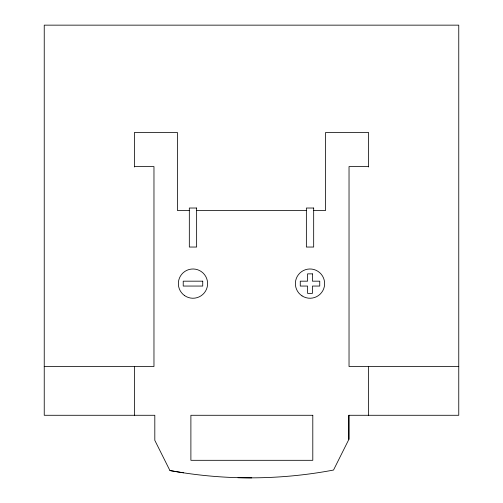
<?xml version="1.0" encoding="UTF-8"?>
<svg xmlns="http://www.w3.org/2000/svg" width="503" height="503" viewBox="0 0 503 503"><rect width="100%" height="100%" fill="white"/><g stroke="black" fill="none" stroke-linecap="round" stroke-linejoin="round"><path stroke-width="0.75" d="M169.926 470.55A446.878 446.878 0 0 0 333.527 470.047L348.881 439.358L348.881 415.283L458.761 415.283L458.761 25.15L44.239 25.15L44.239 415.283L154.811 415.283L154.811 440.339L169.926 470.55L183.45 472.814M134.458 166.575L153.968 166.575L153.968 366.517L44.239 366.517M368.542 166.575L349.032 166.575L349.032 366.517L458.761 366.517M189.323 210.461L177.377 210.461L177.377 132.44L134.458 132.44L134.458 167.009M196.635 210.461L306.365 210.461M313.677 210.461L325.623 210.461L325.623 132.44L368.542 132.44L368.542 167.009M238.038 477.68L251.751 477.85M368.542 366.517L368.542 415.283M348.881 415.283L348.881 439.358M134.458 366.517L134.458 415.283M196.635 208.028L189.323 208.028L189.323 247.042L196.635 247.042L196.635 208.028M313.677 208.028L306.365 208.028L306.365 247.042L313.677 247.042L313.677 208.028M312.432 273.865L307.559 273.865L307.559 281.177L300.266 281.177L300.266 286.056L307.584 286.056L307.584 293.368L312.432 293.368L312.432 286.056L319.751 286.056L319.751 281.177L312.432 281.177L312.432 273.865M202.734 281.177L183.224 281.177L183.224 286.056L202.734 286.056L202.734 281.177M312.797 415.283L190.889 415.283L190.889 460.314L312.797 460.314L312.797 415.283M302.026 295.877A14.631 14.631 0 0 0 324.617 284.396A14.631 14.631 0 0 0 303.378 270.57A14.631 14.631 0 0 0 302.026 295.877M184.57 295.588A14.631 14.631 0 0 0 207.55 284.912A14.631 14.631 0 0 0 186.82 270.344A14.631 14.631 0 0 0 184.57 295.588"/></g></svg>
